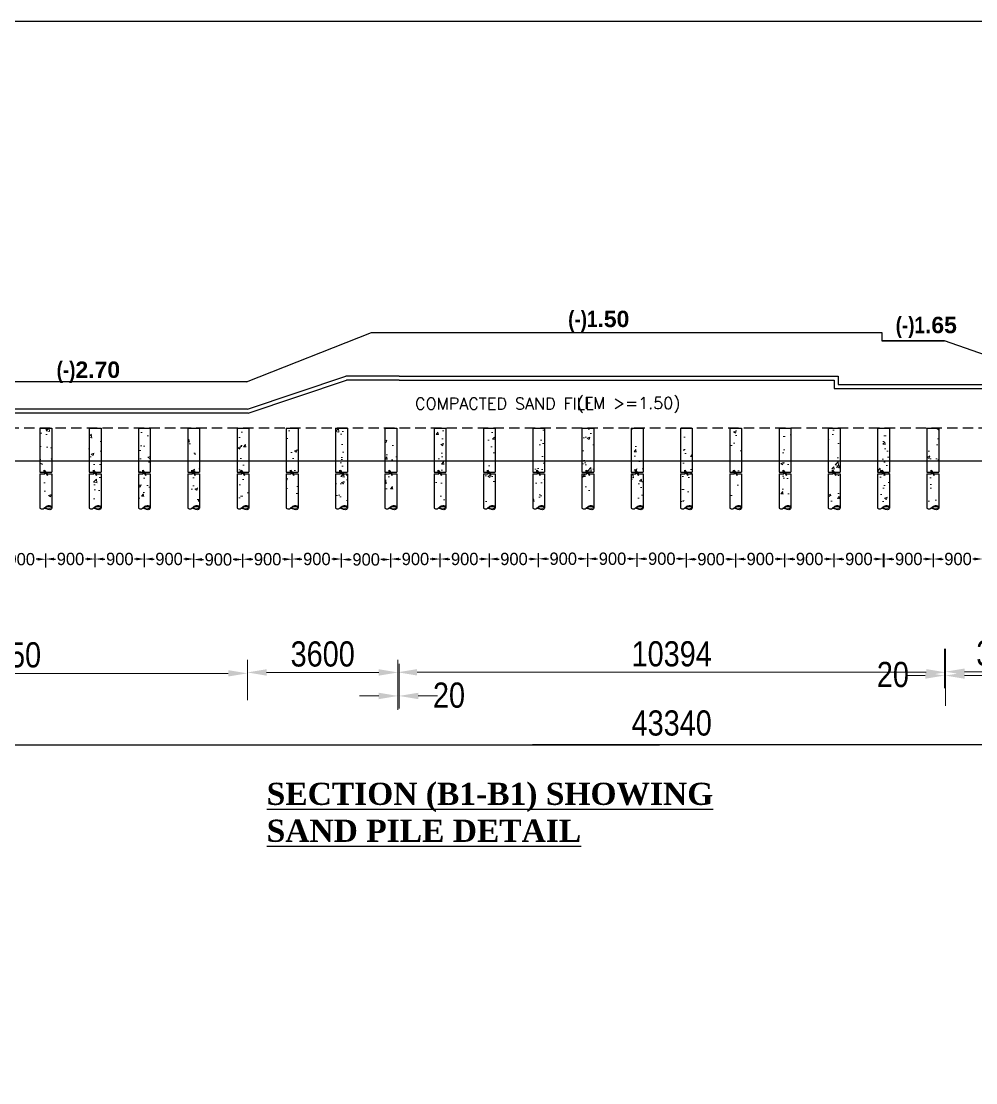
# Model space of a CAD drawing. Extents: x -426260 to 2055400, y -4304674 to -305611.
# Drawn here: x 939486 to 956921, y -1907556 to -1888158 of the extents above; entities that cross this region are included whole.
import ezdxf

# ---------------------------------------------------------------- set-up
doc = ezdxf.new("R2010")
doc.units = 0
doc.header["$LTSCALE"] = 300
doc.header["$MEASUREMENT"] = 0
doc.header["$PDMODE"] = 3
doc.linetypes.add('DASHED2', pattern=[9.525, 6.35, -3.175])
doc.layers.get('DEFPOINTS').update_dxf_attribs({"linetype": 'CONTINUOUS'})
doc.layers.add('Dim', color=7, linetype='CONTINUOUS', lineweight=9)
doc.layers.add('HATCH', color=252, linetype='CONTINUOUS', lineweight=5)
for name, color, linetype in [('LINE', 7, 'CONTINUOUS'), ('P1', 7, 'CONTINUOUS'), ('TEXT', 10, 'CONTINUOUS')]:
    doc.layers.add(name, color=color, linetype=linetype)
doc.styles.add('Arial', font='arial.ttf')
doc.styles.add('BIG', font='ROMANT.SHX')
doc.styles.add('dimText', font='ARIALN.TTF')
doc.styles.add('text', font='ARIALN.TTF', dxfattribs={"height": 1.6})
doc.dimstyles.new('3', dxfattribs={"dimtxt": 225, "dimasz": 350, "dimexe": 100, "dimexo": 25, "dimgap": 9, "dimtad": 0, "dimdec": 0, "dimzin": 0, "dimdsep": 46, "dimtxsty": 'Standard', "dimcen": 0, "dimclrd": 5, "dimclre": 6, "dimclrt": 256, "dimadec": 0, "dimazin": 0, "dimtfac": 1, "dimtdec": 0, "dimtofl": 0, "dimtmove": 2, "dimatfit": 3, "dimfxl": 1, "dimtolj": 1, "dimtzin": 0, "dimarcsym": 0})
doc.dimstyles.new('dim_230', dxfattribs={"dimtxt": 460, "dimasz": 460, "dimexe": 230, "dimexo": 100, "dimgap": 100, "dimtad": 1, "dimdec": 0, "dimzin": 0, "dimdsep": 46, "dimtxsty": 'dimText', "dimcen": 0.09, "dimclrd": 256, "dimclre": 256, "dimclrt": 7, "dimadec": 0, "dimazin": 0, "dimtfac": 1, "dimtdec": 0, "dimtofl": 0, "dimtmove": 0, "dimatfit": 3, "dimfxl": 1, "dimtolj": 1, "dimtzin": 0, "dimlwd": -1, "dimlwe": -1, "dimarcsym": 0})

# ---------------------------------------------------------------- blocks, each defined once
blk = doc.blocks.new('*D1410')
at = {"layer": 'DEFPOINTS', "color": 0, "ltscale": 500, "transparency": 16777216}
for p in [(946367, -1899798), (946387, -1899798), (946387, -1900487)]:
    blk.add_point(p, dxfattribs=at)
at = {"layer": 'Dim', "ltscale": 500, "transparency": 16777216}
for p, q in [((946367, -1899898), (946367, -1900717)), ((946387, -1899898), (946387, -1900717)), ((946017, -1900487), (945667, -1900487)), ((946737, -1900487), (947087, -1900487))]:
    blk.add_line(p, q, dxfattribs=at)
for points in [[(946017, -1900429), (946017, -1900546), (946367, -1900487)], [(946737, -1900429), (946737, -1900546), (946387, -1900487)]]:
    blk.add_solid(points, dxfattribs=at)
at = {"layer": 'Dim', "color": 7, "ltscale": 500, "transparency": 16777216, "insert": (947299, -1900475), "char_height": 460, "attachment_point": 5, "style": 'dimText'}
blk.add_mtext('\\A1;20', dxfattribs=at)
blk = doc.blocks.new('*D1411')
at = {"layer": 'DEFPOINTS', "color": 0, "ltscale": 500, "transparency": 16777216}
for p in [(956347, -1899525), (956367, -1899525), (956367, -1900115)]:
    blk.add_point(p, dxfattribs=at)
at = {"layer": 'Dim', "ltscale": 500, "transparency": 16777216}
for p, q in [((956347, -1899625), (956347, -1900345)), ((956367, -1899625), (956367, -1900345)), ((955997, -1900115), (955647, -1900115)), ((956717, -1900115), (957067, -1900115))]:
    blk.add_line(p, q, dxfattribs=at)
for points in [[(955997, -1900057), (955997, -1900173), (956347, -1900115)], [(956717, -1900057), (956717, -1900173), (956367, -1900115)]]:
    blk.add_solid(points, dxfattribs=at)
at = {"layer": 'Dim', "color": 7, "ltscale": 500, "transparency": 16777216, "insert": (955407, -1900098), "char_height": 460, "attachment_point": 5, "style": 'dimText'}
blk.add_mtext('\\A1;20', dxfattribs=at)
blk = doc.blocks.new('*D1415')
at = {"layer": 'DEFPOINTS', "color": 0, "ltscale": 500, "transparency": 16777216}
for p in [(943616, -1899992), (934616, -1900184), (943616, -1900074)]:
    blk.add_point(p, dxfattribs=at)
at = {"layer": 'Dim', "ltscale": 500, "transparency": 16777216}
for p, q in [((934616, -1900084), (934616, -1899844)), ((934966, -1900074), (943266, -1900074)), ((943616, -1900092), (943616, -1900304))]:
    blk.add_line(p, q, dxfattribs=at)
for points in [[(934966, -1900016), (934966, -1900132), (934616, -1900074)], [(943266, -1900016), (943266, -1900132), (943616, -1900074)]]:
    blk.add_solid(points, dxfattribs=at)
at = {"layer": 'Dim', "color": 7, "ltscale": 500, "transparency": 16777216, "insert": (939116, -1899739), "char_height": 460, "attachment_point": 5, "style": 'dimText'}
blk.add_mtext('\\A1;11850', dxfattribs=at)
blk = doc.blocks.new('*D1416')
at = {"layer": 'DEFPOINTS', "color": 0, "ltscale": 500, "transparency": 16777216}
for p in [(946367, -1900058), (943616, -1900664), (946367, -1900838)]:
    blk.add_point(p, dxfattribs=at)
at = {"layer": 'Dim', "ltscale": 500, "transparency": 16777216}
for p, q in [((943616, -1900564), (943616, -1899828)), ((946367, -1900738), (946367, -1899828)), ((943966, -1900058), (946017, -1900058))]:
    blk.add_line(p, q, dxfattribs=at)
for points in [[(943966, -1899999), (943966, -1900116), (943616, -1900058)], [(946017, -1899999), (946017, -1900116), (946367, -1900058)]]:
    blk.add_solid(points, dxfattribs=at)
at = {"layer": 'Dim', "color": 7, "ltscale": 500, "transparency": 16777216, "insert": (944992, -1899723), "char_height": 460, "attachment_point": 5, "style": 'dimText'}
blk.add_mtext('\\A1;3600', dxfattribs=at)
blk = doc.blocks.new('*D1417')
at = {"layer": 'DEFPOINTS', "color": 0, "ltscale": 500, "transparency": 16777216}
for p in [(956367, -1900031), (958667, -1900031), (958667, -1900044)]:
    blk.add_point(p, dxfattribs=at)
at = {"layer": 'Dim', "ltscale": 500, "transparency": 16777216}
for p, q in [((956717, -1900044), (958317, -1900044)), ((956367, -1900131), (956367, -1900274)), ((958667, -1900131), (958667, -1900274))]:
    blk.add_line(p, q, dxfattribs=at)
for points in [[(956717, -1899986), (956717, -1900102), (956367, -1900044)], [(958317, -1899986), (958317, -1900102), (958667, -1900044)]]:
    blk.add_solid(points, dxfattribs=at)
at = {"layer": 'Dim', "color": 7, "ltscale": 500, "transparency": 16777216, "insert": (957517, -1899709), "char_height": 460, "attachment_point": 5, "style": 'dimText'}
blk.add_mtext('\\A1;3600', dxfattribs=at)
blk = doc.blocks.new('pile-X')
at = {"layer": 'Dim', "ltscale": 50}
h = blk.add_hatch(dxfattribs=at)
h.set_pattern_fill('AR-CONC', color=8, scale=100, style=0)
h.set_pattern_definition([(50, (-3010845.5, 571089.3), (717.26018, -62.75213), [75, -825]), (355, (-3010845.5, 571089.3), (-138.75133, 752.19213), [60, -660]), (100.4514, (-3010785.7, 571084.1), (578.50938, 689.43954), [63.74019, -701.14211]), (46.1842, (-3010845.5, 571289.3), (1067.24105, -165.51901), [112.5, -1237.5]), (96.6356, (-3010756.5, 571275.5), (934.6627, 974.11787), [95.6103, -1051.713]), (351.1842, (-3010845.5, 571289.3), (934.66195, 974.1186), [90, -990]), (21, (-3010745.5, 571239.3), (596.90705, -402.61889), [75, -825]), (326, (-3010745.5, 571239.3), (243.31533, 725.15005), [60, -660]), (71.4514, (-3010695.7, 571205.75), (840.22263, 322.5305), [63.74019, -701.14211]), (37.5, (-3010845.48, 571089.3), (12.159855, 332.893854), [0, -652, 0, -670, 0, -662.5]), (7.5, (-3010845.48, 571089.3), (263.069537, 394.41171), [0, -382, 0, -637, 0, -252.5]), (327.5, (-3011068.48, 571089.3), (533.822436, -22.554872), [0, -250, 0, -780, 0, -1035]), (317.5, (-3011168.48, 571089.3), (583.18617, 100.10498), [0, -325, 0, -518, 0, -735])])
h.paths.add_polyline_path([(-150, -1863), (-44, -1863), (-44, -1814), (22, -1903), (22, -1862), (150, -1862), (150, 0), (-150, 0)])
at = {"layer": 'P1', "ltscale": 50}
for points in [[(-150, 0), (-150, -1112)], [(-150, 0), (150, 0)], [(150, 0), (150, -1112)], [(-150, -1112), (-44, -1112), (-44, -1064), (22, -1152), (22, -1112), (150, -1112)], [(-150, -1161), (-29, -1161), (-29, -1113), (38, -1201), (38, -1161), (150, -1161)], [(-150, -1161), (-150, -2029)], [(150, -1161), (150, -2011)]]:
    blk.add_lwpolyline(points, dxfattribs=at)
blk.add_spline([(-150, -2029), (-115, -2047), (-72, -2042), (-23, -2010), (15, -1981), (67, -1965), (106, -1968), (132, -1982), (144, -1997), (150, -2011), (150, -2024), (123, -2061), (73, -2067), (38, -2051), (10, -2031), (-18, -2023), (-51, -2031)], degree=3, dxfattribs=at)
blk = doc.blocks.new('*D1419')
at = {"layer": 'DEFPOINTS', "color": 0, "transparency": 16777216}
for p in [(954336, -1897985), (953436, -1898158), (954336, -1898158)]:
    blk.add_point(p, dxfattribs=at)
at = {"layer": 'LINE', "color": 6, "lineweight": -2, "transparency": 16777216}
for p, q in [((953436, -1898133), (953436, -1897885)), ((954336, -1898133), (954336, -1897885))]:
    blk.add_line(p, q, dxfattribs=at)
at = {"layer": 'LINE', "color": 5, "lineweight": -2, "transparency": 16777216}
for p, q in [((953586, -1897985), (953614, -1897985)), ((954186, -1897985), (954157, -1897985))]:
    blk.add_line(p, q, dxfattribs=at)
at = {"layer": 'LINE', "color": 5, "transparency": 16777216}
for points in [[(953586, -1897960), (953586, -1898010), (953436, -1897985)], [(954186, -1897960), (954186, -1898010), (954336, -1897985)]]:
    blk.add_solid(points, dxfattribs=at)
at = {"layer": 'LINE', "transparency": 16777216, "insert": (953886, -1897985), "char_height": 225, "attachment_point": 5}
blk.add_mtext('\\A1;900', dxfattribs=at)
blk = doc.blocks.new('*D1420')
at = {"layer": 'DEFPOINTS', "color": 0, "transparency": 16777216}
for p in [(952536, -1897985), (952536, -1898158), (953436, -1898158)]:
    blk.add_point(p, dxfattribs=at)
at = {"layer": 'LINE', "color": 6, "lineweight": -2, "transparency": 16777216}
for p, q in [((952536, -1898133), (952536, -1897885)), ((953436, -1898133), (953436, -1897885))]:
    blk.add_line(p, q, dxfattribs=at)
at = {"layer": 'LINE', "color": 5, "lineweight": -2, "transparency": 16777216}
for p, q in [((952686, -1897985), (952714, -1897985)), ((953286, -1897985), (953257, -1897985))]:
    blk.add_line(p, q, dxfattribs=at)
at = {"layer": 'LINE', "color": 5, "transparency": 16777216}
for points in [[(952686, -1897960), (952686, -1898010), (952536, -1897985)], [(953286, -1897960), (953286, -1898010), (953436, -1897985)]]:
    blk.add_solid(points, dxfattribs=at)
at = {"layer": 'LINE', "transparency": 16777216, "insert": (952986, -1897985), "char_height": 225, "attachment_point": 5}
blk.add_mtext('\\A1;900', dxfattribs=at)
blk = doc.blocks.new('*D1421')
at = {"layer": 'DEFPOINTS', "color": 0, "transparency": 16777216}
for p in [(951636, -1897989), (951636, -1898162), (952536, -1898162)]:
    blk.add_point(p, dxfattribs=at)
at = {"layer": 'LINE', "color": 6, "lineweight": -2, "transparency": 16777216}
for p, q in [((951636, -1898137), (951636, -1897889)), ((952536, -1898137), (952536, -1897889))]:
    blk.add_line(p, q, dxfattribs=at)
at = {"layer": 'LINE', "color": 5, "lineweight": -2, "transparency": 16777216}
for p, q in [((951786, -1897989), (951814, -1897989)), ((952386, -1897989), (952357, -1897989))]:
    blk.add_line(p, q, dxfattribs=at)
at = {"layer": 'LINE', "color": 5, "transparency": 16777216}
for points in [[(951786, -1897964), (951786, -1898014), (951636, -1897989)], [(952386, -1897964), (952386, -1898014), (952536, -1897989)]]:
    blk.add_solid(points, dxfattribs=at)
at = {"layer": 'LINE', "transparency": 16777216, "insert": (952086, -1897989), "char_height": 225, "attachment_point": 5}
blk.add_mtext('\\A1;900', dxfattribs=at)
blk = doc.blocks.new('*D1422')
at = {"layer": 'DEFPOINTS', "color": 0, "transparency": 16777216}
for p in [(950736, -1897981), (950736, -1898153), (951636, -1898153)]:
    blk.add_point(p, dxfattribs=at)
at = {"layer": 'LINE', "color": 6, "lineweight": -2, "transparency": 16777216}
for p, q in [((950736, -1898128), (950736, -1897881)), ((951636, -1898128), (951636, -1897881))]:
    blk.add_line(p, q, dxfattribs=at)
at = {"layer": 'LINE', "color": 5, "lineweight": -2, "transparency": 16777216}
for p, q in [((950886, -1897981), (950914, -1897981)), ((951486, -1897981), (951457, -1897981))]:
    blk.add_line(p, q, dxfattribs=at)
at = {"layer": 'LINE', "color": 5, "transparency": 16777216}
for points in [[(950886, -1897956), (950886, -1898006), (950736, -1897981)], [(951486, -1897956), (951486, -1898006), (951636, -1897981)]]:
    blk.add_solid(points, dxfattribs=at)
at = {"layer": 'LINE', "transparency": 16777216, "insert": (951186, -1897981), "char_height": 225, "attachment_point": 5}
blk.add_mtext('\\A1;900', dxfattribs=at)
blk = doc.blocks.new('*D1423')
at = {"layer": 'DEFPOINTS', "color": 0, "transparency": 16777216}
for p in [(949836, -1897981), (949836, -1898153), (950736, -1898153)]:
    blk.add_point(p, dxfattribs=at)
at = {"layer": 'LINE', "color": 6, "lineweight": -2, "transparency": 16777216}
for p, q in [((949836, -1898128), (949836, -1897881)), ((950736, -1898128), (950736, -1897881))]:
    blk.add_line(p, q, dxfattribs=at)
at = {"layer": 'LINE', "color": 5, "lineweight": -2, "transparency": 16777216}
for p, q in [((949986, -1897981), (950014, -1897981)), ((950586, -1897981), (950557, -1897981))]:
    blk.add_line(p, q, dxfattribs=at)
at = {"layer": 'LINE', "color": 5, "transparency": 16777216}
for points in [[(949986, -1897956), (949986, -1898006), (949836, -1897981)], [(950586, -1897956), (950586, -1898006), (950736, -1897981)]]:
    blk.add_solid(points, dxfattribs=at)
at = {"layer": 'LINE', "transparency": 16777216, "insert": (950286, -1897981), "char_height": 225, "attachment_point": 5}
blk.add_mtext('\\A1;900', dxfattribs=at)
blk = doc.blocks.new('*D1424')
at = {"layer": 'DEFPOINTS', "color": 0, "transparency": 16777216}
for p in [(948036, -1897985), (948036, -1898158), (948936, -1898158)]:
    blk.add_point(p, dxfattribs=at)
at = {"layer": 'LINE', "color": 6, "lineweight": -2, "transparency": 16777216}
for p, q in [((948036, -1898133), (948036, -1897885)), ((948936, -1898133), (948936, -1897885))]:
    blk.add_line(p, q, dxfattribs=at)
at = {"layer": 'LINE', "color": 5, "lineweight": -2, "transparency": 16777216}
for p, q in [((948186, -1897985), (948214, -1897985)), ((948786, -1897985), (948757, -1897985))]:
    blk.add_line(p, q, dxfattribs=at)
at = {"layer": 'LINE', "color": 5, "transparency": 16777216}
for points in [[(948186, -1897960), (948186, -1898010), (948036, -1897985)], [(948786, -1897960), (948786, -1898010), (948936, -1897985)]]:
    blk.add_solid(points, dxfattribs=at)
at = {"layer": 'LINE', "transparency": 16777216, "insert": (948486, -1897985), "char_height": 225, "attachment_point": 5}
blk.add_mtext('\\A1;900', dxfattribs=at)
blk = doc.blocks.new('*D1425')
at = {"layer": 'DEFPOINTS', "color": 0, "transparency": 16777216}
for p in [(948936, -1897981), (948936, -1898153), (949836, -1898153)]:
    blk.add_point(p, dxfattribs=at)
at = {"layer": 'LINE', "color": 6, "lineweight": -2, "transparency": 16777216}
for p, q in [((948936, -1898128), (948936, -1897881)), ((949836, -1898128), (949836, -1897881))]:
    blk.add_line(p, q, dxfattribs=at)
at = {"layer": 'LINE', "color": 5, "lineweight": -2, "transparency": 16777216}
for p, q in [((949086, -1897981), (949114, -1897981)), ((949686, -1897981), (949657, -1897981))]:
    blk.add_line(p, q, dxfattribs=at)
at = {"layer": 'LINE', "color": 5, "transparency": 16777216}
for points in [[(949086, -1897956), (949086, -1898006), (948936, -1897981)], [(949686, -1897956), (949686, -1898006), (949836, -1897981)]]:
    blk.add_solid(points, dxfattribs=at)
at = {"layer": 'LINE', "transparency": 16777216, "insert": (949386, -1897981), "char_height": 225, "attachment_point": 5}
blk.add_mtext('\\A1;900', dxfattribs=at)
blk = doc.blocks.new('*D1426')
at = {"layer": 'DEFPOINTS', "color": 0, "transparency": 16777216}
for p in [(946236, -1897994), (945336, -1898166), (946236, -1898166)]:
    blk.add_point(p, dxfattribs=at)
at = {"layer": 'LINE', "color": 6, "lineweight": -2, "transparency": 16777216}
for p, q in [((945336, -1898141), (945336, -1897894)), ((946236, -1898141), (946236, -1897894))]:
    blk.add_line(p, q, dxfattribs=at)
at = {"layer": 'LINE', "color": 5, "lineweight": -2, "transparency": 16777216}
for p, q in [((945486, -1897994), (945514, -1897994)), ((946086, -1897994), (946057, -1897994))]:
    blk.add_line(p, q, dxfattribs=at)
at = {"layer": 'LINE', "color": 5, "transparency": 16777216}
for points in [[(945486, -1897969), (945486, -1898019), (945336, -1897994)], [(946086, -1897969), (946086, -1898019), (946236, -1897994)]]:
    blk.add_solid(points, dxfattribs=at)
at = {"layer": 'LINE', "transparency": 16777216, "insert": (945786, -1897994), "char_height": 225, "attachment_point": 5}
blk.add_mtext('\\A1;900', dxfattribs=at)
blk = doc.blocks.new('*D1427')
at = {"layer": 'DEFPOINTS', "color": 0, "transparency": 16777216}
for p in [(947136, -1897985), (946236, -1898158), (947136, -1898158)]:
    blk.add_point(p, dxfattribs=at)
at = {"layer": 'LINE', "color": 6, "lineweight": -2, "transparency": 16777216}
for p, q in [((946236, -1898133), (946236, -1897885)), ((947136, -1898133), (947136, -1897885))]:
    blk.add_line(p, q, dxfattribs=at)
at = {"layer": 'LINE', "color": 5, "lineweight": -2, "transparency": 16777216}
for p, q in [((946386, -1897985), (946414, -1897985)), ((946986, -1897985), (946957, -1897985))]:
    blk.add_line(p, q, dxfattribs=at)
at = {"layer": 'LINE', "color": 5, "transparency": 16777216}
for points in [[(946386, -1897960), (946386, -1898010), (946236, -1897985)], [(946986, -1897960), (946986, -1898010), (947136, -1897985)]]:
    blk.add_solid(points, dxfattribs=at)
at = {"layer": 'LINE', "transparency": 16777216, "insert": (946686, -1897985), "char_height": 225, "attachment_point": 5}
blk.add_mtext('\\A1;900', dxfattribs=at)
blk = doc.blocks.new('*D1428')
at = {"layer": 'DEFPOINTS', "color": 0, "transparency": 16777216}
for p in [(948036, -1897985), (947136, -1898158), (948036, -1898158)]:
    blk.add_point(p, dxfattribs=at)
at = {"layer": 'LINE', "color": 6, "lineweight": -2, "transparency": 16777216}
for p, q in [((947136, -1898133), (947136, -1897885)), ((948036, -1898133), (948036, -1897885))]:
    blk.add_line(p, q, dxfattribs=at)
at = {"layer": 'LINE', "color": 5, "lineweight": -2, "transparency": 16777216}
for p, q in [((947286, -1897985), (947314, -1897985)), ((947886, -1897985), (947857, -1897985))]:
    blk.add_line(p, q, dxfattribs=at)
at = {"layer": 'LINE', "color": 5, "transparency": 16777216}
for points in [[(947286, -1897960), (947286, -1898010), (947136, -1897985)], [(947886, -1897960), (947886, -1898010), (948036, -1897985)]]:
    blk.add_solid(points, dxfattribs=at)
at = {"layer": 'LINE', "transparency": 16777216, "insert": (947586, -1897985), "char_height": 225, "attachment_point": 5}
blk.add_mtext('\\A1;900', dxfattribs=at)
blk = doc.blocks.new('*D1429')
at = {"layer": 'DEFPOINTS', "color": 0, "transparency": 16777216}
for p in [(943536, -1897989), (943536, -1898162), (944436, -1898162)]:
    blk.add_point(p, dxfattribs=at)
at = {"layer": 'LINE', "color": 6, "lineweight": -2, "transparency": 16777216}
for p, q in [((943536, -1898137), (943536, -1897889)), ((944436, -1898137), (944436, -1897889))]:
    blk.add_line(p, q, dxfattribs=at)
at = {"layer": 'LINE', "color": 5, "lineweight": -2, "transparency": 16777216}
for p, q in [((943686, -1897989), (943714, -1897989)), ((944286, -1897989), (944257, -1897989))]:
    blk.add_line(p, q, dxfattribs=at)
at = {"layer": 'LINE', "color": 5, "transparency": 16777216}
for points in [[(943686, -1897964), (943686, -1898014), (943536, -1897989)], [(944286, -1897964), (944286, -1898014), (944436, -1897989)]]:
    blk.add_solid(points, dxfattribs=at)
at = {"layer": 'LINE', "transparency": 16777216, "insert": (943986, -1897989), "char_height": 225, "attachment_point": 5}
blk.add_mtext('\\A1;900', dxfattribs=at)
blk = doc.blocks.new('*D1430')
at = {"layer": 'DEFPOINTS', "color": 0, "transparency": 16777216}
for p in [(942636, -1897994), (942636, -1898166), (943536, -1898166)]:
    blk.add_point(p, dxfattribs=at)
at = {"layer": 'LINE', "color": 6, "lineweight": -2, "transparency": 16777216}
for p, q in [((942636, -1898141), (942636, -1897894)), ((943536, -1898141), (943536, -1897894))]:
    blk.add_line(p, q, dxfattribs=at)
at = {"layer": 'LINE', "color": 5, "lineweight": -2, "transparency": 16777216}
for p, q in [((942786, -1897994), (942814, -1897994)), ((943386, -1897994), (943357, -1897994))]:
    blk.add_line(p, q, dxfattribs=at)
at = {"layer": 'LINE', "color": 5, "transparency": 16777216}
for points in [[(942786, -1897969), (942786, -1898019), (942636, -1897994)], [(943386, -1897969), (943386, -1898019), (943536, -1897994)]]:
    blk.add_solid(points, dxfattribs=at)
at = {"layer": 'LINE', "transparency": 16777216, "insert": (943086, -1897994), "char_height": 225, "attachment_point": 5}
blk.add_mtext('\\A1;900', dxfattribs=at)
blk = doc.blocks.new('*D1431')
at = {"layer": 'DEFPOINTS', "color": 0, "transparency": 16777216}
for p in [(941736, -1897985), (941736, -1898158), (942636, -1898158)]:
    blk.add_point(p, dxfattribs=at)
at = {"layer": 'LINE', "color": 6, "lineweight": -2, "transparency": 16777216}
for p, q in [((941736, -1898133), (941736, -1897885)), ((942636, -1898133), (942636, -1897885))]:
    blk.add_line(p, q, dxfattribs=at)
at = {"layer": 'LINE', "color": 5, "lineweight": -2, "transparency": 16777216}
for p, q in [((941886, -1897985), (941914, -1897985)), ((942486, -1897985), (942457, -1897985))]:
    blk.add_line(p, q, dxfattribs=at)
at = {"layer": 'LINE', "color": 5, "transparency": 16777216}
for points in [[(941886, -1897960), (941886, -1898010), (941736, -1897985)], [(942486, -1897960), (942486, -1898010), (942636, -1897985)]]:
    blk.add_solid(points, dxfattribs=at)
at = {"layer": 'LINE', "transparency": 16777216, "insert": (942186, -1897985), "char_height": 225, "attachment_point": 5}
blk.add_mtext('\\A1;900', dxfattribs=at)
blk = doc.blocks.new('*D1432')
at = {"layer": 'DEFPOINTS', "color": 0, "transparency": 16777216}
for p in [(940836, -1897985), (940836, -1898158), (941736, -1898158)]:
    blk.add_point(p, dxfattribs=at)
at = {"layer": 'LINE', "color": 6, "lineweight": -2, "transparency": 16777216}
for p, q in [((940836, -1898133), (940836, -1897885)), ((941736, -1898133), (941736, -1897885))]:
    blk.add_line(p, q, dxfattribs=at)
at = {"layer": 'LINE', "color": 5, "lineweight": -2, "transparency": 16777216}
for p, q in [((940986, -1897985), (941014, -1897985)), ((941586, -1897985), (941557, -1897985))]:
    blk.add_line(p, q, dxfattribs=at)
at = {"layer": 'LINE', "color": 5, "transparency": 16777216}
for points in [[(940986, -1897960), (940986, -1898010), (940836, -1897985)], [(941586, -1897960), (941586, -1898010), (941736, -1897985)]]:
    blk.add_solid(points, dxfattribs=at)
at = {"layer": 'LINE', "transparency": 16777216, "insert": (941286, -1897985), "char_height": 225, "attachment_point": 5}
blk.add_mtext('\\A1;900', dxfattribs=at)
blk = doc.blocks.new('*D1433')
at = {"layer": 'DEFPOINTS', "color": 0, "transparency": 16777216}
for p in [(939036, -1897989), (939036, -1898162), (939936, -1898162)]:
    blk.add_point(p, dxfattribs=at)
at = {"layer": 'LINE', "color": 6, "lineweight": -2, "transparency": 16777216}
for p, q in [((939036, -1898137), (939036, -1897889)), ((939936, -1898137), (939936, -1897889))]:
    blk.add_line(p, q, dxfattribs=at)
at = {"layer": 'LINE', "color": 5, "lineweight": -2, "transparency": 16777216}
for p, q in [((939186, -1897989), (939214, -1897989)), ((939786, -1897989), (939757, -1897989))]:
    blk.add_line(p, q, dxfattribs=at)
at = {"layer": 'LINE', "color": 5, "transparency": 16777216}
for points in [[(939186, -1897964), (939186, -1898014), (939036, -1897989)], [(939786, -1897964), (939786, -1898014), (939936, -1897989)]]:
    blk.add_solid(points, dxfattribs=at)
at = {"layer": 'LINE', "transparency": 16777216, "insert": (939486, -1897989), "char_height": 225, "attachment_point": 5}
blk.add_mtext('\\A1;900', dxfattribs=at)
blk = doc.blocks.new('*D1434')
at = {"layer": 'DEFPOINTS', "color": 0, "transparency": 16777216}
for p in [(939936, -1897985), (939936, -1898158), (940836, -1898158)]:
    blk.add_point(p, dxfattribs=at)
at = {"layer": 'LINE', "color": 6, "lineweight": -2, "transparency": 16777216}
for p, q in [((939936, -1898133), (939936, -1897885)), ((940836, -1898133), (940836, -1897885))]:
    blk.add_line(p, q, dxfattribs=at)
at = {"layer": 'LINE', "color": 5, "lineweight": -2, "transparency": 16777216}
for p, q in [((940086, -1897985), (940114, -1897985)), ((940686, -1897985), (940657, -1897985))]:
    blk.add_line(p, q, dxfattribs=at)
at = {"layer": 'LINE', "color": 5, "transparency": 16777216}
for points in [[(940086, -1897960), (940086, -1898010), (939936, -1897985)], [(940686, -1897960), (940686, -1898010), (940836, -1897985)]]:
    blk.add_solid(points, dxfattribs=at)
at = {"layer": 'LINE', "transparency": 16777216, "insert": (940386, -1897985), "char_height": 225, "attachment_point": 5}
blk.add_mtext('\\A1;900', dxfattribs=at)
blk = doc.blocks.new('*D1442')
at = {"layer": 'DEFPOINTS', "color": 0, "transparency": 16777216}
for p in [(944436, -1897985), (944436, -1898158), (945336, -1898158)]:
    blk.add_point(p, dxfattribs=at)
at = {"layer": 'LINE', "color": 6, "lineweight": -2, "transparency": 16777216}
for p, q in [((944436, -1898133), (944436, -1897885)), ((945336, -1898133), (945336, -1897885))]:
    blk.add_line(p, q, dxfattribs=at)
at = {"layer": 'LINE', "color": 5, "lineweight": -2, "transparency": 16777216}
for p, q in [((944586, -1897985), (944614, -1897985)), ((945186, -1897985), (945157, -1897985))]:
    blk.add_line(p, q, dxfattribs=at)
at = {"layer": 'LINE', "color": 5, "transparency": 16777216}
for points in [[(944586, -1897960), (944586, -1898010), (944436, -1897985)], [(945186, -1897960), (945186, -1898010), (945336, -1897985)]]:
    blk.add_solid(points, dxfattribs=at)
at = {"layer": 'LINE', "transparency": 16777216, "insert": (944886, -1897985), "char_height": 225, "attachment_point": 5}
blk.add_mtext('\\A1;900', dxfattribs=at)
blk = doc.blocks.new('*D1448')
at = {"layer": 'DEFPOINTS', "color": 0, "transparency": 16777216}
for p in [(956147, -1897985), (956147, -1898158), (957047, -1898158)]:
    blk.add_point(p, dxfattribs=at)
at = {"layer": 'LINE', "color": 6, "lineweight": -2, "transparency": 16777216}
for p, q in [((956147, -1898133), (956147, -1897885)), ((957047, -1898133), (957047, -1897885))]:
    blk.add_line(p, q, dxfattribs=at)
at = {"layer": 'LINE', "color": 5, "lineweight": -2, "transparency": 16777216}
for p, q in [((956297, -1897985), (956326, -1897985)), ((956897, -1897985), (956869, -1897985))]:
    blk.add_line(p, q, dxfattribs=at)
at = {"layer": 'LINE', "color": 5, "transparency": 16777216}
for points in [[(956297, -1897960), (956297, -1898010), (956147, -1897985)], [(956897, -1897960), (956897, -1898010), (957047, -1897985)]]:
    blk.add_solid(points, dxfattribs=at)
at = {"layer": 'LINE', "transparency": 16777216, "insert": (956597, -1897985), "char_height": 225, "attachment_point": 5}
blk.add_mtext('\\A1;900', dxfattribs=at)
blk = doc.blocks.new('*D1450')
at = {"layer": 'DEFPOINTS', "color": 0, "transparency": 16777216}
for p in [(956147, -1897985), (955247, -1898158), (956147, -1898158)]:
    blk.add_point(p, dxfattribs=at)
at = {"layer": 'LINE', "color": 6, "lineweight": -2, "transparency": 16777216}
for p, q in [((955247, -1898133), (955247, -1897885)), ((956147, -1898133), (956147, -1897885))]:
    blk.add_line(p, q, dxfattribs=at)
at = {"layer": 'LINE', "color": 5, "lineweight": -2, "transparency": 16777216}
for p, q in [((955397, -1897985), (955426, -1897985)), ((955997, -1897985), (955969, -1897985))]:
    blk.add_line(p, q, dxfattribs=at)
at = {"layer": 'LINE', "color": 5, "transparency": 16777216}
for points in [[(955397, -1897960), (955397, -1898010), (955247, -1897985)], [(955997, -1897960), (955997, -1898010), (956147, -1897985)]]:
    blk.add_solid(points, dxfattribs=at)
at = {"layer": 'LINE', "transparency": 16777216, "insert": (955697, -1897985), "char_height": 225, "attachment_point": 5}
blk.add_mtext('\\A1;900', dxfattribs=at)
blk = doc.blocks.new('*D1459')
at = {"layer": 'DEFPOINTS', "color": 0, "transparency": 16777216}
for p in [(955236, -1897985), (954336, -1898158), (955236, -1898158)]:
    blk.add_point(p, dxfattribs=at)
at = {"layer": 'LINE', "color": 6, "lineweight": -2, "transparency": 16777216}
for p, q in [((954336, -1898133), (954336, -1897885)), ((955236, -1898133), (955236, -1897885))]:
    blk.add_line(p, q, dxfattribs=at)
at = {"layer": 'LINE', "color": 5, "lineweight": -2, "transparency": 16777216}
for p, q in [((954486, -1897985), (954514, -1897985)), ((955086, -1897985), (955057, -1897985))]:
    blk.add_line(p, q, dxfattribs=at)
at = {"layer": 'LINE', "color": 5, "transparency": 16777216}
for points in [[(954486, -1897960), (954486, -1898010), (954336, -1897985)], [(955086, -1897960), (955086, -1898010), (955236, -1897985)]]:
    blk.add_solid(points, dxfattribs=at)
at = {"layer": 'LINE', "transparency": 16777216, "insert": (954786, -1897985), "char_height": 225, "attachment_point": 5}
blk.add_mtext('\\A1;900', dxfattribs=at)

msp = doc.modelspace()

# ---------------------------------------------------------------- linework, layer by layer
at = {"layer": 'Dim', "ltscale": 500}
for p, q in [((946366.7, -1900371), (946366.7, -1899825.1)), ((956366.8, -1900666.1), (956366.8, -1899825.1)), ((946716.7, -1900055.1), (956016.8, -1900055.1))]:
    msp.add_line(p, q, dxfattribs=at)
for centre, radius, start, end in [((939984.7, -1897187.7), 156.5, 67.92228, 123.22794), ((939959.4, -1896928.8), 141.5, 244.69047, 306.45975), ((940884.7, -1897187.7), 156.5, 67.92228, 123.22794), ((940859.4, -1896928.8), 141.5, 244.69047, 306.45975), ((941784.7, -1897187.7), 156.5, 67.92228, 123.22794), ((941759.4, -1896928.8), 141.5, 244.69047, 306.45975), ((942684.7, -1897187.7), 156.5, 67.92228, 123.22794), ((942659.4, -1896928.8), 141.5, 244.69047, 306.45975), ((943584.7, -1897187.7), 156.5, 67.92228, 123.22794), ((943559.4, -1896928.8), 141.5, 244.69047, 306.45975), ((944484.7, -1897187.7), 156.5, 67.92228, 123.22794), ((944459.4, -1896928.8), 141.5, 244.69047, 306.45975), ((945384.7, -1897187.7), 156.5, 67.92228, 123.22794), ((945359.4, -1896928.8), 141.5, 244.69047, 306.45975), ((946284.7, -1897187.7), 156.5, 67.92228, 123.22794), ((946259.4, -1896928.8), 141.5, 244.69047, 306.45975), ((947184.7, -1897187.7), 156.5, 67.92228, 123.22794), ((947159.4, -1896928.8), 141.5, 244.69047, 306.45975), ((948084.7, -1897187.7), 156.5, 67.92228, 123.22794), ((948059.4, -1896928.8), 141.5, 244.69047, 306.45975), ((948984.7, -1897187.7), 156.5, 67.92228, 123.22794), ((948959.4, -1896928.8), 141.5, 244.69047, 306.45975), ((949884.7, -1897187.7), 156.5, 67.92228, 123.22794), ((949859.4, -1896928.8), 141.5, 244.69047, 306.45975), ((950784.7, -1897187.7), 156.5, 67.92228, 123.22794), ((950759.4, -1896928.8), 141.5, 244.69047, 306.45975), ((951684.7, -1897187.7), 156.5, 67.92228, 123.22794), ((951659.4, -1896928.8), 141.5, 244.69047, 306.45975), ((952584.7, -1897187.7), 156.5, 67.92228, 123.22794), ((952559.4, -1896928.8), 141.5, 244.69047, 306.45975), ((953484.7, -1897187.7), 156.5, 67.92228, 123.22794), ((953459.4, -1896928.8), 141.5, 244.69047, 306.45975), ((954384.7, -1897187.7), 156.5, 67.92228, 123.22794), ((954359.4, -1896928.8), 141.5, 244.69047, 306.45975), ((955284.7, -1897187.7), 156.5, 67.92228, 123.22794), ((955259.4, -1896928.8), 141.5, 244.69047, 306.45975), ((956184.7, -1897187.7), 156.5, 67.92228, 123.22794), ((956159.4, -1896928.8), 141.5, 244.69047, 306.45975)]:
    msp.add_arc(centre, radius, start, end, dxfattribs=at)
for points in [[(946716.7, -1899996.7), (946716.7, -1900113.4), (946366.7, -1900055.1)], [(956016.8, -1899996.7), (956016.8, -1900113.4), (956366.8, -1900055.1)]]:
    msp.add_solid(points, dxfattribs=at)
at = {"layer": 'LINE'}
for p, q in [((943600.5, -1894747.2), (945881.7, -1893844.6)), ((958485.3, -1894746.2), (956346.8, -1893995.5)), ((943616.3, -1894744.6), (932816.3, -1894744.6)), ((943616.3, -1895244.6), (945416.7, -1894644.6)), ((943628.5, -1895319.6), (945428.9, -1894719.6)), ((946386.7, -1894644.6), (945416.7, -1894644.6)), ((946386.7, -1894719.6), (945428.9, -1894719.6)), ((956346.8, -1894794.6), (957166.8, -1894794.6)), ((956346.8, -1894869.6), (957166.8, -1894869.6)), ((943616.3, -1895244.6), (934916.3, -1895244.6)), ((943628.5, -1895319.6), (934947.4, -1895319.6)), ((970978.7, -1896194.6), (931677.9, -1896194.6))]:
    msp.add_line(p, q, dxfattribs=at)
at = {"layer": 'LINE', "linetype": 'DASHED2', "ltscale": 0.1}
msp.add_line((971448.1, -1895594.6), (931077.9, -1895594.6), dxfattribs=at)
at = {"layer": 'LINE', "color": 5, "ltscale": 0.5}
for p, q in [((933166.3, -1901383.1), (951145.1, -1901383.1)), ((970116.8, -1901383.1), (948821.5, -1901383.1))]:
    msp.add_line(p, q, dxfattribs=at)
at = {"layer": 'LINE'}
msp.add_lwpolyline([(982881.7, -1931301.8), (921869.7, -1931301.8), (921869.7, -1888157.6), (982881.7, -1888157.6)], close=True, dxfattribs=at)
for points in [[(945881.7, -1893844.6), (955206.8, -1893844.6), (955206.8, -1893994.6), (956346.8, -1893994.6)], [(945881.7, -1893845.5), (955205.9, -1893845.5), (955205.9, -1893995.5), (956346.8, -1893995.5)], [(946386.7, -1894644.6), (954406.8, -1894644.6), (954406.8, -1894794.6), (956346.8, -1894794.6)], [(946386.7, -1894719.6), (954331.8, -1894719.6), (954331.8, -1894869.6), (956346.8, -1894869.6)]]:
    msp.add_lwpolyline(points, dxfattribs=at)

# ---------------------------------------------------------------- block references
at = {"layer": 'HATCH', "color": 5, "xscale": 0.7199999999720603, "yscale": 0.720000000204891, "zscale": 0.7200000000000001}
for p in [(939935.5, -1895594.6), (940835.5, -1895594.6), (941735.5, -1895594.6), (942635.5, -1895594.6), (943535.5, -1895594.6), (944435.5, -1895594.6), (945335.5, -1895594.6), (946235.5, -1895594.6), (947135.5, -1895594.6), (948035.5, -1895594.6), (948935.5, -1895594.6), (949835.5, -1895594.6), (950735.5, -1895594.6), (951635.5, -1895594.6), (952535.5, -1895594.6), (953435.5, -1895594.6), (954335.5, -1895594.6), (955235.5, -1895594.6), (956135.5, -1895594.6)]:
    msp.add_blockref('pile-X', p, dxfattribs=at)

# ---------------------------------------------------------------- texts
at = {"layer": 'Dim', "color": 7, "ltscale": 500, "char_height": 460, "attachment_point": 5, "style": 'dimText'}
for s, insert in [('\\A1;10394', (951366.8, -1899720.2)), ('\\A1;43340', (951366.8, -1900984.5))]:
    msp.add_mtext(s, dxfattribs=dict(at, insert=insert))
at = {"layer": 'LINE', "style": 'BIG'}
for s, p in [(' (FM >=1.50)', (949490, -1895242.8)), ('COMPACTED SAND FILL', (946679.5, -1895251))]:
    msp.add_text(s, height=213.84, dxfattribs=at).set_placement(p)
at = {"layer": 'TEXT', "color": 2, "char_height": 300, "width": 2203.973, "attachment_point": 3, "style": 'text'}
for s, insert in [('{\\fArial Narrow|b1|i0|c0|p34;\\C6;(-)1\\fArial|b1|i0|c0|p34;.50}', (950593, -1893447.8, 0)), ('{\\fArial Narrow|b1|i0|c0|p34;\\C6;(-)1\\fArial|b1|i0|c0|p34;.65}', (956575.3, -1893557.9, 0)), ('{\\fArial Narrow|b1|i0|c0|p34;\\C6;(-)\\fArial|b1|i0|c0|p34;2.70}', (941291.2, -1894375.7, 0))]:
    msp.add_mtext(s, dxfattribs=dict(at, insert=insert))
at = {"layer": 'TEXT', "color": 7, "insert": (943968.8, -1902616.1), "char_height": 107.827, "width": 8457.603, "attachment_point": 4, "style": 'Arial'}
msp.add_mtext('{\\fTimes New Roman|b1|i0|c0|p18;\\H3.756x;\\L\\C6;SECTION (B1-B1) SHOWING SAND PILE DETAIL}', dxfattribs=at)

# ---------------------------------------------------------------- dimensions: what is measured, and where the dimension line sits
at = {"layer": 'Dim', "ltscale": 500}
for base, p1, p2, text, picture, middle in [((943616.3, -1900074.2), (934616.3, -1900184.3), (943616.3, -1899991.5), '11850', '*D1415', (939116.3, -1899739.3)), ((946366.7, -1900057.7), (943616.3, -1900664), (946366.7, -1900837.8), '3600', '*D1416', (944991.5, -1899722.8)), ((958666.8, -1900044.1), (956366.8, -1900030.6), (958666.8, -1900030.6), '3600', '*D1417', (957516.8, -1899709.3))]:
    dim = msp.add_linear_dim(base=base, p1=p1, p2=p2, text=text, dimstyle='dim_230', override={"dimasz": 350, "dimsah": 1, "dimtmove": 2}, dxfattribs=at)
    dim.commit()
    dim.dimension.update_dxf_attribs({"geometry": picture, "text_midpoint": middle})
for base, p1, p2, picture, middle in [((956366.8, -1900115.1), (956346.8, -1899525.4), (956366.8, -1899525.4), '*D1411', (955407.4, -1900097.6)), ((946386.7, -1900487.2), (946366.7, -1899797.6), (946386.7, -1899797.6), '*D1410', (947299.5, -1900475.5))]:
    dim = msp.add_linear_dim(base=base, p1=p1, p2=p2, dimstyle='dim_230', override={"dimasz": 350, "dimsah": 1, "dimtmove": 2}, dxfattribs=at)
    dim.commit()
    dim.dimension.update_dxf_attribs({"geometry": picture, "text_midpoint": middle, "dimtype": 160})
at = {"layer": 'LINE'}
for base, p1, p2, picture, middle in [((939035.5, -1897989.3), (939935.5, -1898162.1), (939035.5, -1898162.1), '*D1433', (939485.5, -1897989.3)), ((939935.5, -1897985), (940835.5, -1898157.8), (939935.5, -1898157.8), '*D1434', (940385.5, -1897985)), ((940835.5, -1897985), (941735.5, -1898157.8), (940835.5, -1898157.8), '*D1432', (941285.5, -1897985)), ((941735.5, -1897985), (942635.5, -1898157.8), (941735.5, -1898157.8), '*D1431', (942185.5, -1897985)), ((942635.5, -1897993.6), (943535.5, -1898166.3), (942635.5, -1898166.3), '*D1430', (943085.5, -1897993.6)), ((943535.5, -1897989.3), (944435.5, -1898162.1), (943535.5, -1898162.1), '*D1429', (943985.5, -1897989.3)), ((944435.5, -1897985), (945335.5, -1898157.8), (944435.5, -1898157.8), '*D1442', (944885.5, -1897985)), ((948035.5, -1897985), (948935.5, -1898157.8), (948035.5, -1898157.8), '*D1424', (948485.5, -1897985)), ((948935.5, -1897980.7), (949835.5, -1898153.5), (948935.5, -1898153.5), '*D1425', (949385.5, -1897980.7)), ((949835.5, -1897980.7), (950735.5, -1898153.5), (949835.5, -1898153.5), '*D1423', (950285.5, -1897980.7)), ((950735.5, -1897980.7), (951635.5, -1898153.5), (950735.5, -1898153.5), '*D1422', (951185.5, -1897980.7)), ((951635.5, -1897989.3), (952535.5, -1898162.1), (951635.5, -1898162.1), '*D1421', (952085.5, -1897989.3)), ((952535.5, -1897985), (953435.5, -1898157.8), (952535.5, -1898157.8), '*D1420', (952985.5, -1897985)), ((956147.1, -1897985), (957047.1, -1898157.8), (956147.1, -1898157.8), '*D1448', (956597.1, -1897985))]:
    dim = msp.add_linear_dim(base=base, p1=p1, p2=p2, angle=180, dimstyle='3', override={"dimasz": 150, "dimfxl": 700}, dxfattribs=at)
    dim.commit()
    dim.dimension.update_dxf_attribs({"geometry": picture, "text_midpoint": middle})
for base, p1, p2, picture, middle in [((946235.5, -1897993.6), (945335.5, -1898166.3), (946235.5, -1898166.3), '*D1426', (945785.5, -1897993.6)), ((947135.5, -1897985), (946235.5, -1898157.8), (947135.5, -1898157.8), '*D1427', (946685.5, -1897985)), ((948035.5, -1897985), (947135.5, -1898157.8), (948035.5, -1898157.8), '*D1428', (947585.5, -1897985)), ((954335.5, -1897985), (953435.5, -1898157.8), (954335.5, -1898157.8), '*D1419', (953885.5, -1897985)), ((955235.5, -1897985), (954335.5, -1898157.8), (955235.5, -1898157.8), '*D1459', (954785.5, -1897985)), ((956147.1, -1897985), (955247.1, -1898157.8), (956147.1, -1898157.8), '*D1450', (955697.1, -1897985))]:
    dim = msp.add_linear_dim(base=base, p1=p1, p2=p2, dimstyle='3', override={"dimasz": 150, "dimfxl": 700}, dxfattribs=at)
    dim.commit()
    dim.dimension.update_dxf_attribs({"geometry": picture, "text_midpoint": middle})

doc.saveas('drawing.dxf')
